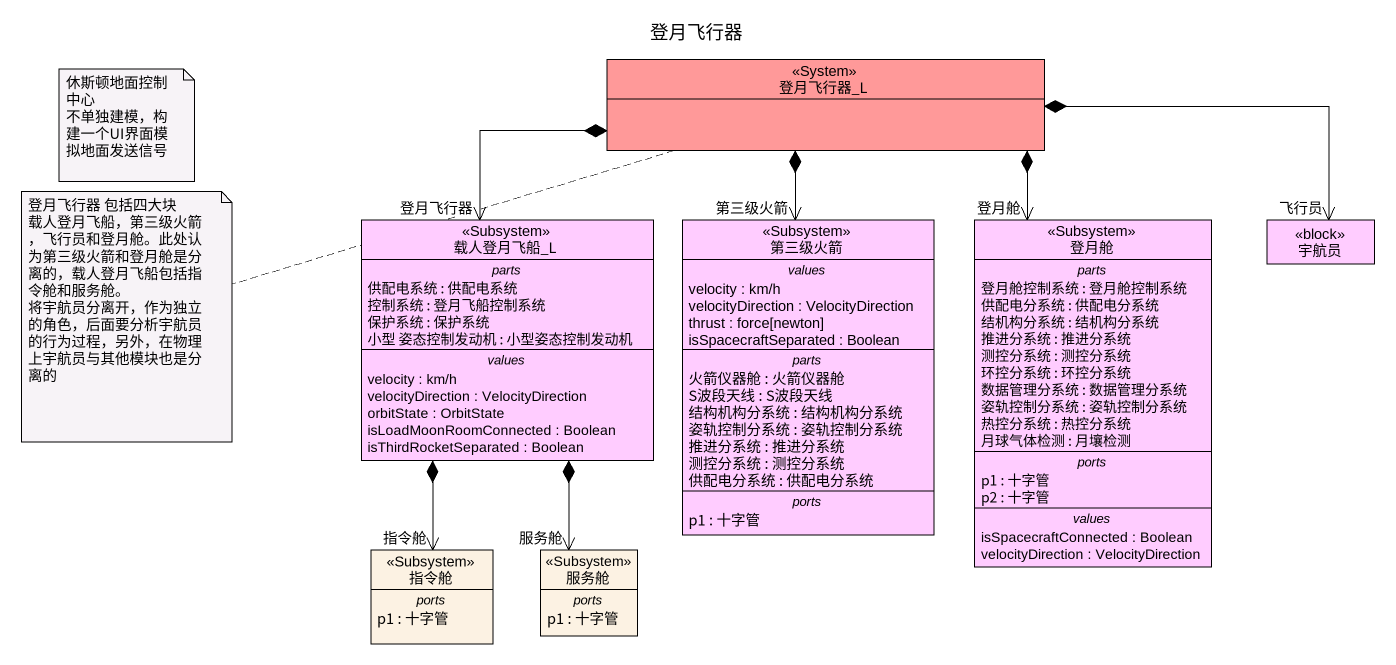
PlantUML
@startuml
title 登月飞行器
hide circle
hide empty members
class 登月飞行器_L <<System>> #FF9999
class 载人登月飞船_L <<Subsystem>> #FFCCFF {
  -- parts --
  供配电系统 : 供配电系统
  控制系统 : 登月飞船控制系统
  保护系统 : 保护系统
  小型 姿态控制发动机 : 小型姿态控制发动机
  -- values --
  velocity : km/h
  velocityDirection : VelocityDirection
  orbitState : OrbitState
  isLoadMoonRoomConnected : Boolean
  isThirdRocketSeparated : Boolean
}
class 第三级火箭 <<Subsystem>> #FFCCFF {
  -- values --
  velocity : km/h
  velocityDirection : VelocityDirection
  thrust : force[newton]
  isSpacecraftSeparated : Boolean
  -- parts --
  火箭仪器舱 : 火箭仪器舱
  S波段天线 : S波段天线
  结构机构分系统 : 结构机构分系统
  姿轨控制分系统 : 姿轨控制分系统
  推进分系统 : 推进分系统
  测控分系统 : 测控分系统
  供配电分系统 : 供配电分系统
  -- ports --
  p1 : 十字管
}
class 登月舱 <<Subsystem>> #FFCCFF {
  -- parts --
  登月舱控制系统 : 登月舱控制系统
  供配电分系统 : 供配电分系统
  结机构分系统 : 结机构分系统
  推进分系统 : 推进分系统
  测控分系统 : 测控分系统
  环控分系统 : 环控分系统
  数据管理分系统 : 数据管理分系统
  姿轨控制分系统 : 姿轨控制分系统
  热控分系统 : 热控分系统
  月球气体检测 : 月壤检测
  -- ports --
  p1 : 十字管
  p2 : 十字管
  -- values --
  isSpacecraftConnected : Boolean
  velocityDirection : VelocityDirection
}
class 宇航员 <<block>> #FFCCFF
class 指令舱 <<Subsystem>> {
  -- ports --
  p1 : 十字管
}
class 服务舱 <<Subsystem>> {
  -- ports --
  p1 : 十字管
}
登月飞行器_L *--> "登月飞行器" 载人登月飞船_L
登月飞行器_L *--> "第三级火箭" 第三级火箭
登月飞行器_L *--> "登月舱" 登月舱
登月飞行器_L *-right-> "飞行员" 宇航员
载人登月飞船_L *--> "指令舱" 指令舱
载人登月飞船_L *--> "服务舱" 服务舱
note as N1
  休斯顿地面控制中心 不单独建模，构建一个UI界面模拟地面发送信号
end note
note left of 登月飞行器_L
  登月飞行器 包括四大块 载人登月飞船，第三级火箭，飞行员和登月舱。此处认为第三级火箭和登月舱是分离的，载人登月飞船包括指令舱和服务舱。
  将宇航员分离开，作为独立的角色，后面要分析宇航员的行为过程，另外，在物理上宇航员与其他模块也是分离的
end note
@enduml
